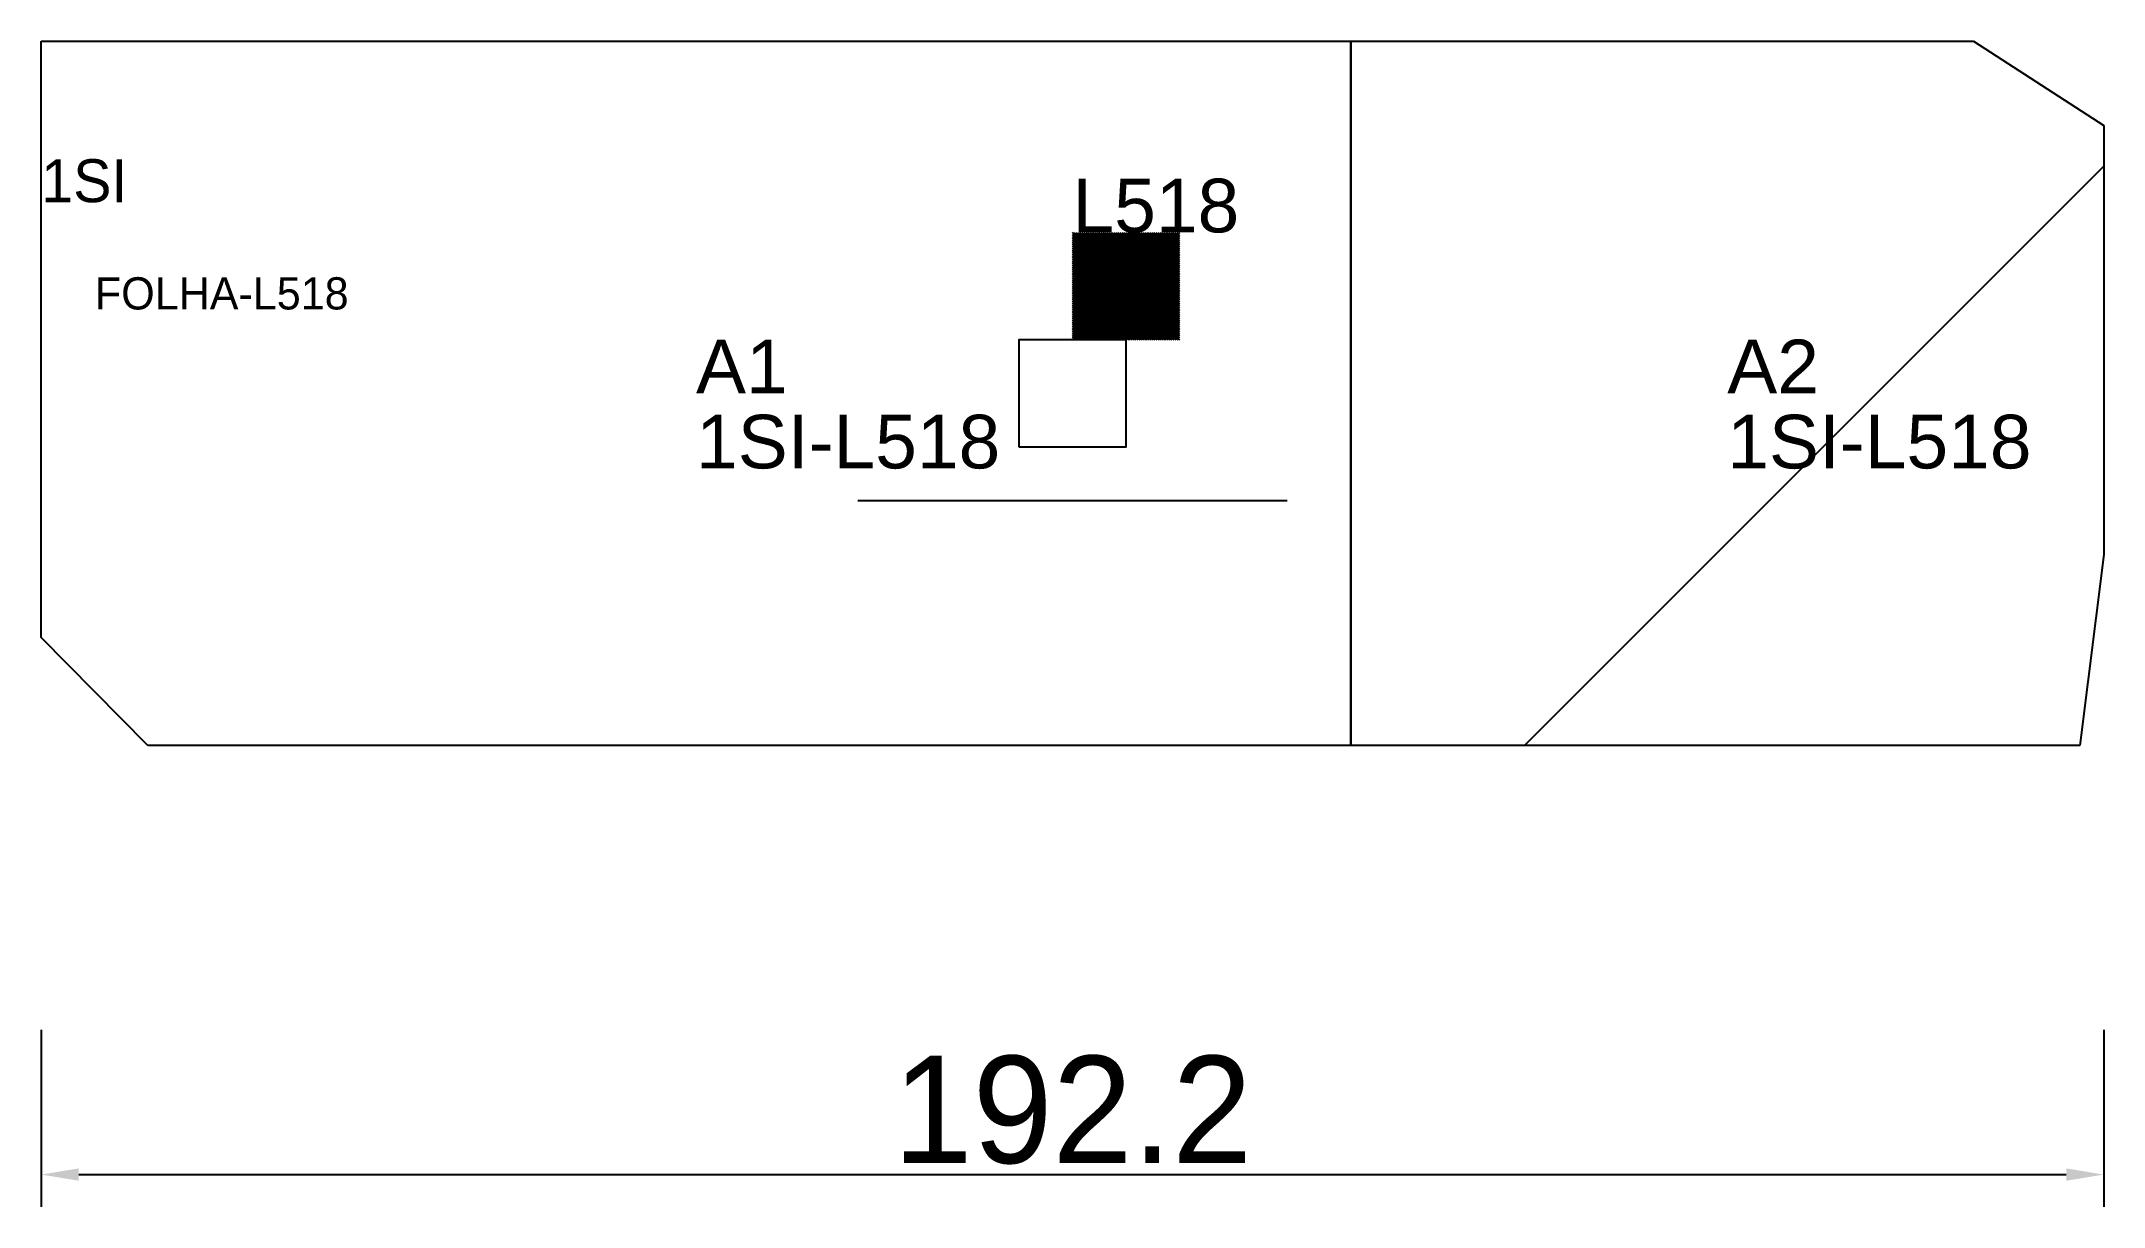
# Model space of a CAD drawing. Header units: metres. Extents: x 222 to 414, y 93 to 202.
import ezdxf

# ---------------------------------------------------------------- set-up
doc = ezdxf.new("R2010")
doc.units = ezdxf.units.M
for name, color, linetype in [('3', 3, 'CONTINUOUS'), ('AUX00', 7, 'CONTINUOUS'), ('COTA', 241, 'CONTINUOUS'), ('FOLHA', 255, 'CONTINUOUS'), ('Hachura', 251, 'CONTINUOUS'), ('NOMENCLATURA', 7, 'CONTINUOUS'), ('Nível', 160, 'CONTINUOUS'), ('Painéis', 200, 'CONTINUOUS'), ('Pilares', 5, 'CONTINUOUS'), ('REAPROVEITAMENTO', 251, 'CONTINUOUS'), ('SARR_2.2x7', 40, 'CONTINUOUS')]:
    doc.layers.add(name, color=color, linetype=linetype)
doc.styles.add('ARIAL', font='Arial.ttf')
doc.styles.add('STR_STANDARD', font='arial.ttf')
doc.dimstyles.new('EZ DXF', dxfattribs={"dimtxt": 10, "dimasz": 3.5, "dimexe": 3, "dimexo": 1.5, "dimgap": 1, "dimtad": 1, "dimdec": 1, "dimdsep": 46, "dimcen": 2.5, "dimazin": 3, "dimtfac": 1, "dimtmove": 0, "dimatfit": 3})

msp = doc.modelspace()

# ---------------------------------------------------------------- hatches: boundary and pattern name
at = {"layer": 'Hachura'}
h = msp.add_hatch(dxfattribs=at)
h.set_pattern_fill('ANSI31', scale=50)
h.paths.add_polyline_path([(222.2, 201.5), (242.2, 201.5), (262.2, 201.5), (282.2, 201.5), (302.2, 201.5), (322.2, 201.5), (342.2, 201.5), (362.2, 201.5), (382.2, 201.5), (402.2, 201.5), (414.35, 193.65), (414.35, 173.65), (414.35, 153.65), (412.13, 135.87), (392.13, 135.87), (372.13, 135.87), (352.13, 135.87), (332.13, 135.87), (312.13, 135.87), (292.13, 135.87), (272.13, 135.87), (252.13, 135.87), (232.13, 135.87), (222.2, 145.94), (222.2, 165.94), (222.2, 185.94)])
h = msp.add_hatch(dxfattribs=at)
h.set_pattern_fill('ANSI31', scale=50)
h.paths.add_polyline_path([(222.2, 201.5), (242.2, 201.5), (262.2, 201.5), (282.2, 201.5), (302.2, 201.5), (322.2, 201.5), (342.2, 201.5), (362.2, 201.5), (382.2, 201.5), (402.2, 201.5), (414.35, 193.65), (414.35, 173.65), (414.35, 153.65), (412.13, 135.87), (392.13, 135.87), (372.13, 135.87), (352.13, 135.87), (332.13, 135.87), (312.13, 135.87), (292.13, 135.87), (272.13, 135.87), (252.13, 135.87), (232.13, 135.87), (222.2, 145.94), (222.2, 165.94), (222.2, 185.94)])
at = {"layer": 'Reaproveitamento'}
h = msp.add_hatch(dxfattribs=at)
h.set_pattern_fill('SOLID')
h.paths.add_polyline_path([(318.275, 173.685), (328.275, 173.685), (328.275, 183.685), (318.275, 183.685)])
h = msp.add_hatch(dxfattribs=at)
h.set_pattern_fill('SOLID')
h.paths.add_polyline_path([(318.275, 173.685), (328.275, 173.685), (328.275, 183.685), (318.275, 183.685)])

# ---------------------------------------------------------------- linework, layer by layer
at = {"layer": '3'}
msp.add_lwpolyline([(344.2, 135.87), (344.2, 201.5)], close=True, dxfattribs=at)
msp.add_lwpolyline([(344.2, 135.87), (344.2, 201.5)], close=True, dxfattribs=at)
at = {"layer": 'Painéis', "color": 200}
for p, q in [((222.2, 201.5), (242.2, 201.5)), ((222.2, 185.94), (222.2, 201.5)), ((222.2, 201.5), (242.2, 201.5)), ((222.2, 185.94), (222.2, 201.5)), ((242.2, 201.5), (262.2, 201.5)), ((242.2, 201.5), (262.2, 201.5)), ((262.2, 201.5), (282.2, 201.5)), ((262.2, 201.5), (282.2, 201.5)), ((282.2, 201.5), (302.2, 201.5)), ((282.2, 201.5), (302.2, 201.5)), ((302.2, 201.5), (322.2, 201.5)), ((302.2, 201.5), (322.2, 201.5)), ((322.2, 201.5), (342.2, 201.5)), ((322.2, 201.5), (342.2, 201.5)), ((342.2, 201.5), (362.2, 201.5)), ((342.2, 201.5), (362.2, 201.5)), ((362.2, 201.5), (382.2, 201.5)), ((362.2, 201.5), (382.2, 201.5)), ((382.2, 201.5), (402.2, 201.5)), ((382.2, 201.5), (402.2, 201.5)), ((402.2, 201.5), (414.35, 193.65)), ((402.2, 201.5), (414.35, 193.65)), ((414.35, 193.65), (414.35, 173.65)), ((414.35, 193.65), (414.35, 173.65)), ((222.2, 165.94), (222.2, 185.94)), ((222.2, 165.94), (222.2, 185.94)), ((414.35, 173.65), (414.35, 153.65)), ((414.35, 173.65), (414.35, 153.65)), ((222.2, 145.94), (222.2, 165.94)), ((222.2, 145.94), (222.2, 165.94)), ((414.35, 153.65), (412.13, 135.87)), ((414.35, 153.65), (412.13, 135.87)), ((232.13, 135.87), (222.2, 145.94)), ((232.13, 135.87), (222.2, 145.94)), ((252.13, 135.87), (232.13, 135.87)), ((252.13, 135.87), (232.13, 135.87)), ((272.13, 135.87), (252.13, 135.87)), ((272.13, 135.87), (252.13, 135.87)), ((292.13, 135.87), (272.13, 135.87)), ((292.13, 135.87), (272.13, 135.87)), ((312.13, 135.87), (292.13, 135.87)), ((312.13, 135.87), (292.13, 135.87)), ((332.13, 135.87), (312.13, 135.87)), ((332.13, 135.87), (312.13, 135.87)), ((352.13, 135.87), (332.13, 135.87)), ((352.13, 135.87), (332.13, 135.87)), ((372.13, 135.87), (352.13, 135.87)), ((372.13, 135.87), (352.13, 135.87)), ((392.13, 135.87), (372.13, 135.87)), ((392.13, 135.87), (372.13, 135.87)), ((412.13, 135.87), (392.13, 135.87)), ((412.13, 135.87), (392.13, 135.87))]:
    msp.add_line(p, q, dxfattribs=at)
at = {"layer": 'Pilares'}
msp.add_lwpolyline([(313.275, 163.685), (323.275, 163.685), (323.275, 173.685), (313.275, 173.685)], close=True, dxfattribs=at)
msp.add_lwpolyline([(313.275, 163.685), (323.275, 163.685), (323.275, 173.685), (313.275, 173.685)], close=True, dxfattribs=at)
at = {"layer": 'SARR_2.2x7'}
msp.add_line((298.275, 158.685), (338.275, 158.685), dxfattribs=at)
msp.add_line((298.275, 158.685), (338.275, 158.685), dxfattribs=at)

# ---------------------------------------------------------------- texts
at = {"layer": '3', "style": 'STR_STANDARD'}
for s, p in [('A1', (283.2, 168.685)), ('A1', (283.2, 168.685)), ('A2', (379.275, 168.685)), ('A2', (379.275, 168.685))]:
    msp.add_text(s, height=5, dxfattribs=at).set_placement(p)
at = {"layer": 'AUX00', "style": 'STR_STANDARD'}
for p in [(283.2, 161.685), (283.2, 161.685), (379.275, 161.685), (379.275, 161.685)]:
    msp.add_text('1SI-L518', height=5, dxfattribs=at).set_placement(p)
at = {"layer": 'FOLHA'}
msp.add_text('FOLHA-L518', height=3, dxfattribs=at).set_placement((227.2, 176.5))
msp.add_text('FOLHA-L518', height=3, dxfattribs=at).set_placement((227.2, 176.5))
at = {"layer": 'NOMENCLATURA', "insert": (318.275, 188.685), "char_height": 5, "attachment_point": 1, "style": 'ARIAL'}
msp.add_mtext('L518', dxfattribs=at)
msp.add_mtext('L518', dxfattribs=at)
at = {"layer": 'Nível'}
msp.add_text('1SI', height=4, dxfattribs=at).set_placement((222.2, 186.5))
msp.add_text('1SI', height=4, dxfattribs=at).set_placement((222.2, 186.5))

# ---------------------------------------------------------------- dimensions: what is measured, and where the dimension line sits
at = {"layer": 'COTA'}
msp.add_linear_dim(base=(222.2, 95.87), p1=(222.2, 110.87), p2=(414.35, 110.87), dimstyle='EZ DXF', dxfattribs=at).render()
msp.add_linear_dim(base=(222.2, 95.87), p1=(222.2, 110.87), p2=(414.35, 110.87), dimstyle='EZ DXF', dxfattribs=at).render()

doc.saveas('drawing.dxf')
